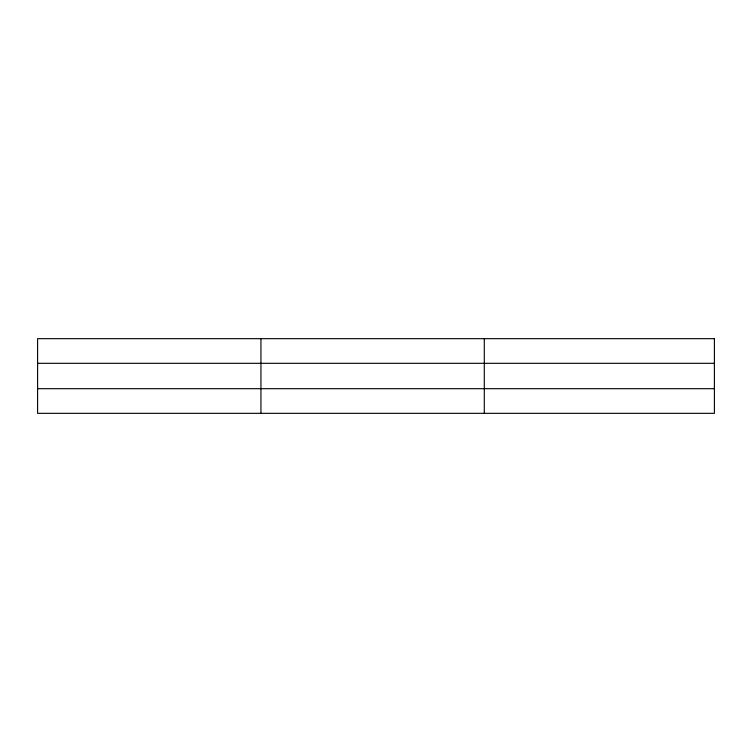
<?xml version="1.0" encoding="UTF-8"?>
<svg xmlns="http://www.w3.org/2000/svg" width="752" height="752" viewBox="0 0 752 752"><rect width="100%" height="100%" fill="white"/><g stroke="black" fill="none" stroke-linecap="round" stroke-linejoin="round"><path stroke-width="1.13" d="M260.944 413.327L260.944 338.673M484.288 413.327L484.288 338.673M37.6 363.31L714.4 363.31M37.6 388.69L714.4 388.69M714.4 338.673L714.4 413.327L37.6 413.327L37.6 338.673L714.4 338.673"/></g></svg>
